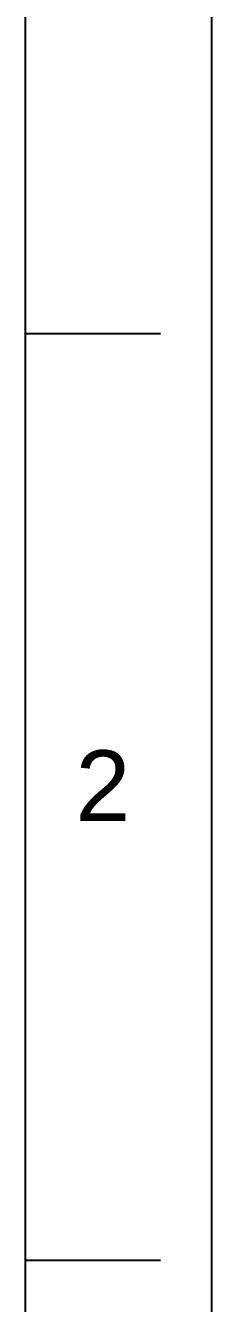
# Model space of a CAD drawing. Header units: millimetres. Extents: x 7392 to 8221, y 1108 to 2280.
# Drawn here: x 8192.7 to 8220.6, y 1966.3 to 2158.5 of the extents above; entities that cross this region are included whole.
import ezdxf

# ---------------------------------------------------------------- set-up
doc = ezdxf.new("R2010")
doc.units = ezdxf.units.MM
doc.styles.get("Standard").update_dxf_attribs({"font": 'arial.ttf'})

msp = doc.modelspace()

# ---------------------------------------------------------------- linework, layer by layer
at = {"color": 7, "linetype": 'Continuous'}
for p, q in [((8220.61, 2279.55), (8220.61, 1108.21)), ((8192.72, 1136.1), (8192.72, 2251.66)), ((8192.72, 2112.21), (8212.99, 2112.21)), ((8192.72, 1972.77), (8212.99, 1972.77))]:
    msp.add_line(p, q, dxfattribs=at)

# ---------------------------------------------------------------- texts
at = {"insert": (8204.33, 2044.17), "char_height": 10.63, "attachment_point": 5}
msp.add_mtext_dynamic_manual_height_columns('2', width=69.7226, gutter_width=17.43, heights=[0], dxfattribs=at)

doc.saveas('drawing.dxf')
